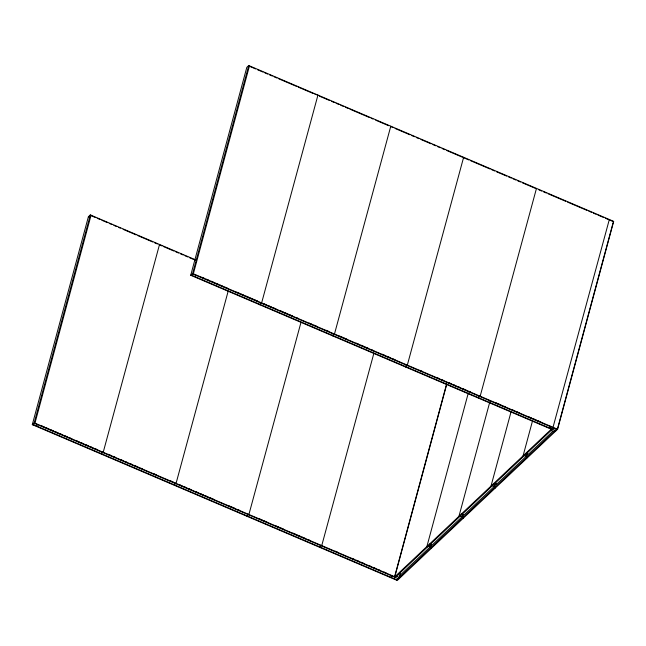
<?xml version="1.0" encoding="UTF-8"?>
<svg xmlns="http://www.w3.org/2000/svg" width="646" height="646" viewBox="0 0 646 646"><rect width="100%" height="100%" fill="white"/><g stroke="black" fill="none" stroke-linecap="round" stroke-linejoin="round"><path stroke-width="0.97" d="M552.031 429.533L190.715 275.277L246.812 67.362L248.742 65.545L613.7 221.36L557.603 429.275L397.258 580.455L32.3 424.64L88.397 216.725L90.327 214.908L195.488 259.805M32.3 424.64L34.222 422.823L90.327 214.908M102.351 451.942L101.503 454.186M190.715 275.277L192.637 273.46L248.742 65.545M175.195 483.038L174.347 485.283M228.183 291.104L175.954 483.773M260.766 302.578L259.918 304.823M248.04 514.143L247.2 516.388M301.028 322.201L248.799 514.878M333.611 333.675L332.763 335.92M320.892 545.24L320.045 547.485M373.873 353.305L321.643 545.975M406.455 364.78L405.615 367.025M463.634 157.293L407.214 365.515M391.549 575.408L391.024 577.354L392.308 576.143M446.661 383.732L394.496 577.08L551.627 428.92M394.811 576.773L446.717 384.402M400.463 573.535L399.422 577.419L396.507 576.175M468.302 393.034L426.885 546.54L427.612 546.847M397.791 574.407L399.979 575.344L430.123 546.92L430.688 544.844L429.227 544.223M431.576 544.207L430.527 548.091L431.253 548.406M479.308 395.877L478.46 398.122M489.886 401.659L458.951 516.299L459.677 516.614M429.865 544.174L432.045 545.111L462.189 516.687L462.754 514.604L461.292 513.982M463.376 514.943L462.593 517.858L463.319 518.173M510.938 412.229L491.017 486.067L491.743 486.381M461.93 513.941L464.119 514.87L494.263 486.454L494.82 484.371M495.708 483.733L494.658 487.625L495.385 487.932M493.996 483.701L496.185 484.637L496.556 483.248M532.522 420.853L523.082 455.834L523.817 456.141M496.185 484.637L526.328 456.213L526.886 454.138M527.774 453.5L526.724 457.384L527.459 457.699M549.964 426.045L549.439 427.991L550.723 426.78M613.119 222.636L557.28 429.582L193.049 274.074M90.731 215.522L91.054 215.223L34.949 423.138L33.027 424.947M249.146 66.158L249.469 65.86L193.364 273.775L191.442 275.584M36.265 425.892L37.549 424.68M194.68 276.528L195.964 275.317M103.11 452.676L159.53 244.454L159.207 244.761L161.976 245.94M261.525 303.313L317.945 95.091L314.844 94.211M334.37 334.41L390.79 126.196L390.467 126.495L393.236 127.674M536.164 188.697L536.479 188.398L480.059 396.612M609.008 219.801L609.331 219.495L552.911 427.717M393.939 578.598L553.638 428.023M429.719 545.749L430.688 544.844M553.089 430.987L528.25 454.404L526.062 453.468M396.531 580.14L556.553 429.267M249.873 66.473L252.061 67.402M252.844 67.741L255.622 68.928M257.471 69.711L263.027 72.086M264.876 72.877L267.654 74.064M269.503 74.847L272.281 76.034M274.13 76.826L276.908 78.013M278.757 78.804L296.336 86.306M298.194 87.097L312.995 93.42M319.463 96.181L329.613 100.51M331.455 101.301L334.224 102.48M336.065 103.271L338.835 104.45M340.676 105.233L343.438 106.42M345.287 107.204L348.049 108.383M349.898 109.174L369.262 117.443M371.103 118.226L372.952 119.017M375.714 120.196L388.626 125.712M395.077 128.465L409.83 134.764M411.68 135.547L414.441 136.734M416.29 137.517L419.052 138.696M420.901 139.488L431.043 143.816M432.885 144.607L435.654 145.786M437.495 146.569L440.265 147.756M442.106 148.54L444.876 149.719M446.717 150.51L462.391 157.204M463.319 157.6L468.851 159.958M470.692 160.749L490.056 169.01M491.905 169.801L494.666 170.98M496.508 171.771L506.658 176.1M508.499 176.883L511.269 178.07M513.11 178.853L515.879 180.032M517.721 180.823L520.482 182.002M522.331 182.794L535.243 188.301M538.925 189.876L541.695 191.063M543.536 191.846L546.306 193.025M548.147 193.816L565.67 201.294M567.511 202.085L586.875 210.346M588.724 211.137L591.486 212.316M593.335 213.107L596.096 214.286M597.946 215.07L603.477 217.436M605.318 218.227L608.088 219.406M609.881 220.173L612.65 221.352M91.457 215.837L95.358 217.5M97.207 218.291L99.985 219.47M101.834 220.262L107.389 222.636M109.239 223.427L112.016 224.606M113.866 225.397L116.643 226.585M118.493 227.376L120.342 228.167M123.12 229.346L136.072 234.878M137.921 235.669L152.731 241.992M154.58 242.783L157.358 243.97M163.818 246.724L173.96 251.06M175.809 251.843L178.571 253.022M180.42 253.813L183.181 254.992M185.022 255.784L187.792 256.963M189.633 257.746L195.173 260.112M88.397 216.725L89.132 217.032M201.835 277.263L204.588 278.442M206.413 279.217L209.167 280.396M210.992 281.18L213.745 282.35M215.57 283.134L218.324 284.305M220.149 285.088L222.902 286.259M224.735 287.042L227.481 288.213M236.638 292.121L239.383 293.292M241.216 294.075L243.962 295.254M245.795 296.03L248.54 297.208M250.373 297.992L253.119 299.163M254.952 299.946L257.697 301.117M263.915 303.765L266.685 304.952M268.542 305.744L271.312 306.931M273.169 307.722L275.939 308.901M280.566 310.879L283.344 312.066M285.193 312.858L287.971 314.037M289.82 314.828L292.598 316.015M296.296 317.598L298.153 318.389M309.256 323.129L312.026 324.308M313.883 325.1L316.653 326.287M325.907 330.235L328.685 331.422M339.538 336.057L342.307 337.236M344.165 338.028L346.934 339.215M356.188 343.163L358.966 344.35M360.815 345.142L363.593 346.329M365.442 347.112L368.22 348.299M371.918 349.882L373.776 350.673M382.101 354.226L384.879 355.413M386.728 356.204L390.426 357.779M393.204 358.966L395.053 359.757M419.787 370.311L422.557 371.498M436.438 377.425L439.215 378.613M441.065 379.404L443.842 380.591M448.469 382.561L451.247 383.748M453.096 384.54L455.874 385.727M457.723 386.51L460.501 387.697M462.35 388.488L466.049 390.071M468.826 391.25L470.676 392.041M495.409 402.603L500.957 404.969M503.735 406.156L505.584 406.948M512.06 409.709L514.838 410.896M516.687 411.688L519.465 412.875M528.719 416.823L531.497 418.01M533.346 418.802L536.123 419.981M537.973 420.772L540.75 421.959M192.637 273.46L557.603 429.275M191.765 275.285L555.269 430.478M554.946 430.777L555.673 431.092M551.07 430.446L553.985 431.69M523.413 454.97L526.328 456.213M492.074 485.517L494.263 486.454M460.009 515.75L462.189 516.687M427.935 545.991L430.123 546.92M41.586 425.843L44.34 427.022M46.173 427.805L48.918 428.976M50.751 429.76L53.497 430.93M55.33 431.714L58.075 432.885M59.908 433.668L62.654 434.839M64.487 435.622L67.232 436.793M69.065 437.576L71.811 438.747M76.389 440.701L79.135 441.88M80.968 442.655L83.714 443.834M85.547 444.618L88.292 445.788M90.125 446.572L92.871 447.743M94.704 448.526L97.449 449.697M108.27 454.316L111.047 455.503M112.897 456.294L115.674 457.473M120.301 459.451L123.079 460.638M124.928 461.43L127.706 462.609M129.555 463.4L132.333 464.587M134.182 465.378L137.881 466.961M140.658 468.14L142.508 468.931M153.611 473.671L156.389 474.858M170.269 480.785L173.047 481.973M179.265 484.629L182.043 485.816M183.892 486.6L186.67 487.787M188.519 488.578L191.297 489.765M195.924 491.735L198.702 492.922M200.551 493.714L203.329 494.901M205.178 495.692L207.955 496.871M209.805 497.662L213.503 499.245M229.241 505.963L234.789 508.329M237.566 509.516L239.416 510.308M259.514 518.891L262.292 520.07M264.141 520.862L266.919 522.049M276.173 525.997L278.951 527.184M280.8 527.976L283.578 529.163M292.832 533.111L295.61 534.299M297.459 535.09L300.237 536.269M302.086 537.06L305.784 538.643M308.562 539.83L310.411 540.613M335.137 551.175L337.915 552.362M351.795 558.289L354.573 559.468M356.422 560.26L359.2 561.447M361.049 562.238L363.827 563.425M368.454 565.395L371.232 566.582M373.081 567.374L375.859 568.561M377.708 569.344L380.486 570.531M384.184 572.114L386.033 572.905M34.222 422.823L395.546 577.088M398.453 578.332L399.188 578.638M34.634 423.437L398.138 578.63M33.35 424.648L396.854 579.842"/></g></svg>
